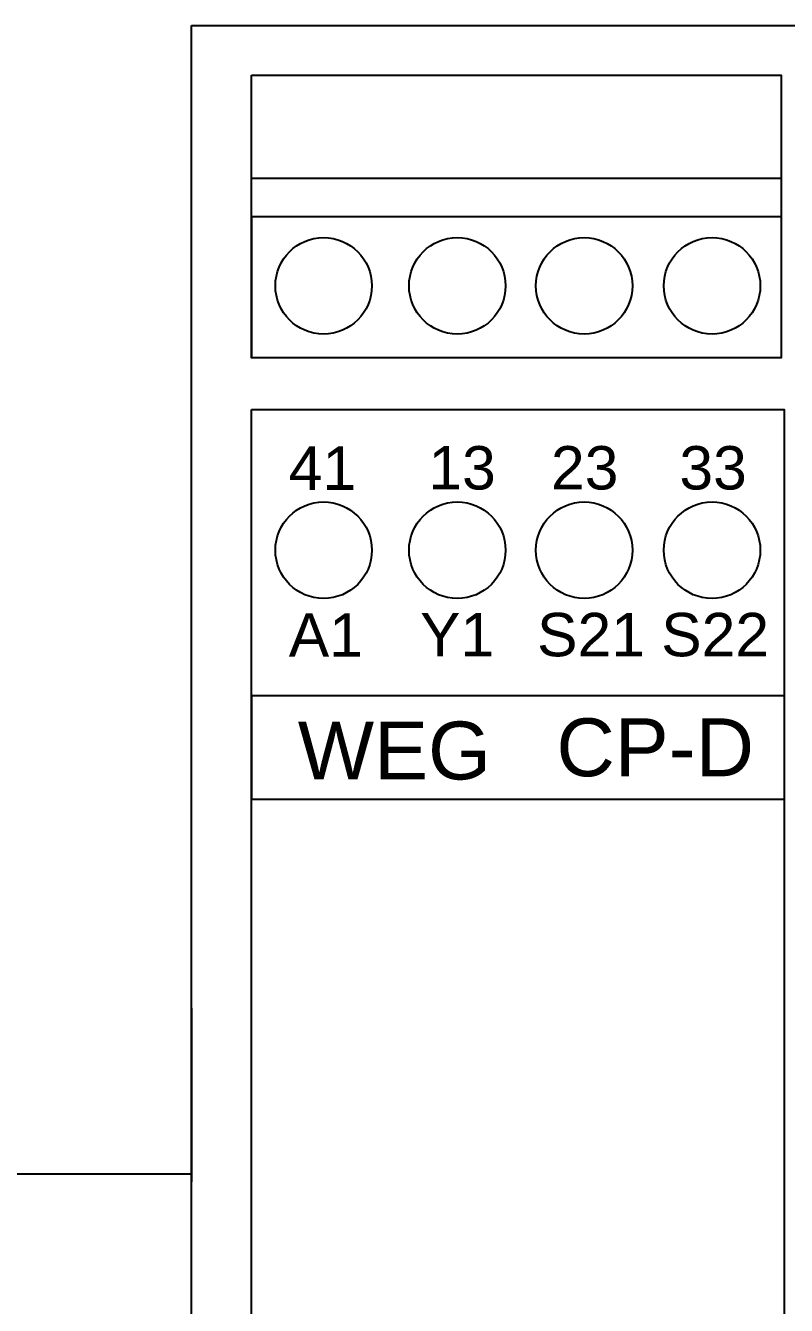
# Model space of a CAD drawing. Header units: millimetres. Extents: x -72 to 2978, y -1067 to 2817.
# Drawn here: x 1203.15 to 1229.44, y 1989.19 to 2033.41 of the extents above; entities that cross this region are included whole.
import ezdxf

# ---------------------------------------------------------------- set-up
doc = ezdxf.new("R2010")
doc.units = ezdxf.units.MM
doc.styles.get("Standard").update_dxf_attribs({"font": 'arial.ttf'})

msp = doc.modelspace()

# ---------------------------------------------------------------- linework, layer by layer
for p, q in [((1208.887, 2033.411), (1231.387, 2033.411)), ((1208.887, 1920.311), (1208.887, 2033.411)), ((1210.954, 2026.811), (1210.954, 2028.134)), ((1210.954, 2028.134), (1229.255, 2028.134)), ((1210.954, 2026.811), (1229.255, 2026.811)), ((1210.954, 2026.811), (1210.954, 2021.926)), ((1210.951, 2010.258), (1229.37, 2010.258)), ((1210.954, 2010.258), (1210.954, 2006.676)), ((1210.951, 2006.676), (1229.37, 2006.676)), ((1208.887, 1999.461), (1208.887, 1993.461))]:
    msp.add_line(p, q)
at = {"color": 6, "linetype": 'ByBlock'}
msp.add_line((1202.387, 1993.736), (1208.887, 1993.736), dxfattribs=at)
for points in [[(1210.954, 2031.696), (1229.255, 2031.696), (1229.255, 2021.926), (1210.954, 2021.926)], [(1210.954, 2020.15), (1229.361, 2020.15), (1229.361, 1932.756), (1210.954, 1932.756)]]:
    msp.add_lwpolyline(points, close=True)
for centre in [(1213.449, 2024.417), (1218.069, 2024.417), (1222.452, 2024.417), (1226.87, 2024.417), (1213.449, 2015.281), (1218.069, 2015.281), (1222.452, 2015.281), (1226.87, 2015.281)]:
    msp.add_circle(centre, 1.667)

# ---------------------------------------------------------------- texts
at = {"attachment_point": 1}
for s, heights, insert, char_height in [('13', [0], (1217.068, 2018.88), 1.5), ('23', [0], (1221.305, 2018.88), 1.5), ('33', [0], (1225.741, 2018.88), 1.5), ('41', [0], (1212.245, 2018.867), 1.5), ('S21', [0], (1220.824, 2013.116), 1.5), ('S22', [0], (1225.113, 2013.116), 1.5), ('A1', [0], (1212.245, 2013.103), 1.5), ('Y1', [0], (1216.781, 2013.116), 1.5), ('WEG', [2.585], (1212.557, 2009.36), 2), ('CP-D', [2.585], (1221.492, 2009.471), 2)]:
    msp.add_mtext_dynamic_manual_height_columns(s, width=2.25483, gutter_width=12.5, heights=heights, dxfattribs=dict(at, insert=insert, char_height=char_height))

doc.saveas('drawing.dxf')
